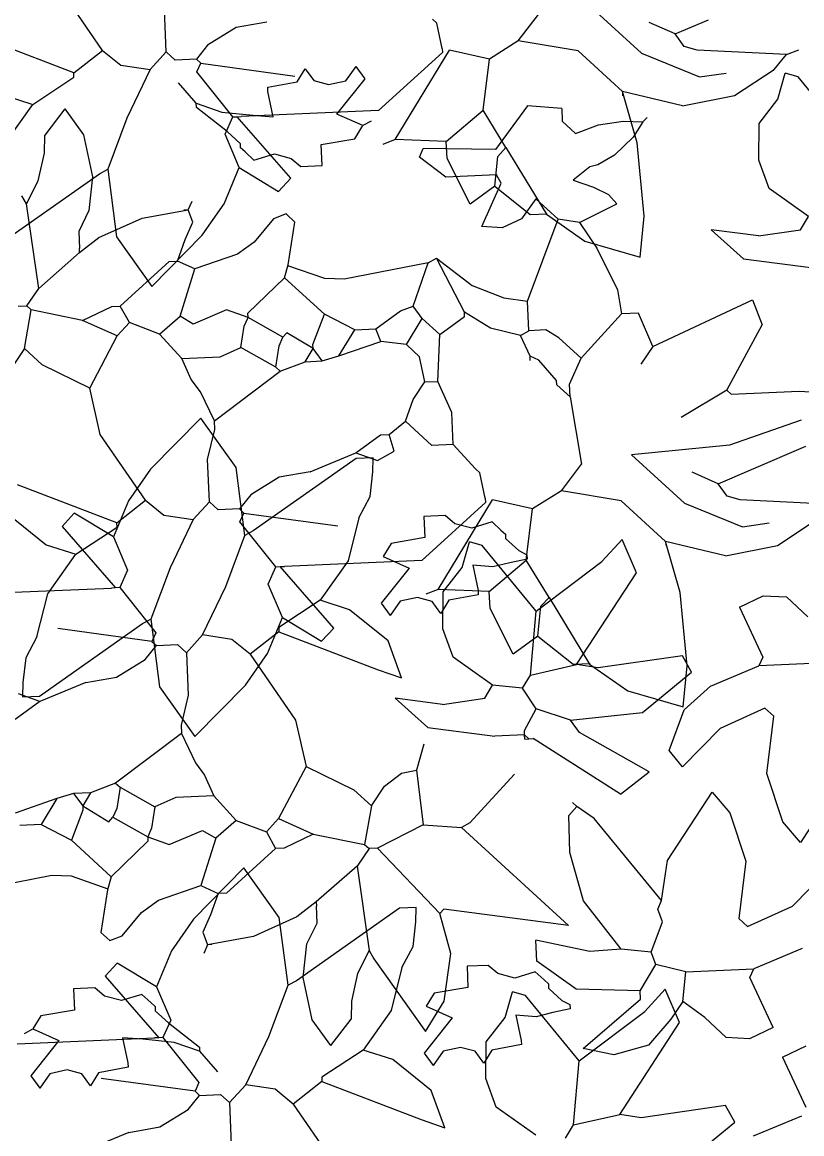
# Model space of a CAD drawing. Header units: centimetres. Extents: x 5667 to 17750, y 274 to 6203.
# Drawn here: x 13348.6 to 13407.2, y 1589.5 to 1673.1 of the extents above; entities that cross this region are included whole.
import ezdxf

# ---------------------------------------------------------------- set-up
doc = ezdxf.new("R2010")
doc.units = ezdxf.units.CM
doc.header["$MEASUREMENT"] = 0
doc.layers.get('0').update_dxf_attribs({"lineweight": 18})
doc.layers.add('G-ANNO-DIM', color=3, linetype='Continuous', lineweight=9)
doc.layers.add('G-HEDGE', color=104, linetype='Continuous', lineweight=9)
doc.styles.add('ARIAL', font='arial.ttf')
doc.dimstyles.new('TICK_36', dxfattribs={"dimtxt": 10, "dimasz": 3.6, "dimexe": 1.8, "dimexo": 1.2, "dimgap": 1.8, "dimtad": 0, "dimdec": 0, "dimzin": 0, "dimdsep": 46, "dimtxsty": 'ARIAL', "dimblk": 'OBLIQUE', "dimcen": 1.8, "dimdle": 1.8, "dimclrd": 256, "dimclrt": 256, "dimadec": 0, "dimazin": 0, "dimtfac": 1, "dimtdec": 0, "dimtmove": 1, "dimatfit": 3, "dimldrblk": 'OPEN90', "dimfxl": 1, "dimtolj": 1, "dimtzin": 0, "dimarcsym": 0})

# ---------------------------------------------------------------- blocks, each defined once
blk = doc.blocks.new('_Oblique')
at = {"color": 0, "linetype": 'ByBlock', "lineweight": -2}
blk.add_line((-0.5, -0.5), (0.5, 0.5), dxfattribs=at)
blk = doc.blocks.new('*D104')
at = {"layer": 'Defpoints', "color": 0, "transparency": 16777216}
for p in [(13297.182, 1746.602), (13297.735, 1492.602), (13616.14, 1492.602)]:
    blk.add_point(p, dxfattribs=at)
at = {"layer": 'G-ANNO-DIM', "lineweight": -2, "transparency": 16777216}
for p, q in [((13616.14, 1748.402), (13616.14, 1632.514)), ((13616.14, 1490.802), (13616.14, 1606.69))]:
    blk.add_line(p, q, dxfattribs=at)
at = {"layer": 'G-ANNO-DIM', "color": 0, "lineweight": -2, "transparency": 16777216}
for p, q in [((13298.382, 1746.602), (13617.94, 1746.602)), ((13298.935, 1492.602), (13617.94, 1492.602))]:
    blk.add_line(p, q, dxfattribs=at)
at = {"layer": 'G-ANNO-DIM', "lineweight": -2, "transparency": 16777216, "xscale": 3.6, "yscale": 3.6, "zscale": 3.6}
for p, rotation in [((13616.14, 1746.602), 90), ((13616.14, 1492.602), 270)]:
    blk.add_blockref('_Oblique', p, dxfattribs=dict(at, rotation=rotation))
at = {"layer": 'G-ANNO-DIM', "transparency": 16777216, "insert": (13616.14, 1619.602), "char_height": 10, "attachment_point": 5, "rotation": 90, "style": 'ARIAL'}
blk.add_mtext('\\A1;254', dxfattribs=at)
blk = doc.blocks.new('_Open90')
at = {"color": 0, "linetype": 'ByBlock', "lineweight": -2}
for p, q in [((-0.5, 0.5), (0, 0)), ((0, 0), (-1, 0)), ((0, 0), (-0.5, -0.5))]:
    blk.add_line(p, q, dxfattribs=at)

msp = doc.modelspace()

# ---------------------------------------------------------------- linework, layer by layer
at = {"layer": 'G-HEDGE'}
for p, q in [((13354.678, 1670.937), (13351.269, 1675.896)), ((13391.202, 1674.365), (13395.192, 1670.729)), ((13359.471, 1670.826), (13359.332, 1674.013)), ((13385.929, 1671.661), (13387.439, 1673.642)), ((13364.718, 1672.665), (13362.577, 1671.343)), ((13367.034, 1673.071), (13364.718, 1672.665)), ((13379.806, 1672.99), (13379.474, 1673.295)), ((13380.208, 1671.093), (13379.806, 1672.99)), ((13397.718, 1672.175), (13395.764, 1673.047)), ((13397.718, 1672.175), (13400.224, 1673.242)), ((13352.517, 1669.247), (13345.05, 1672.113)), ((13398.396, 1671.247), (13397.718, 1672.175)), ((13362.577, 1671.343), (13361.729, 1670.287)), ((13376.676, 1664.235), (13380.755, 1670.969)), ((13380.208, 1671.093), (13380.222, 1670.773)), ((13383.754, 1670.29), (13380.755, 1670.969)), ((13385.929, 1671.661), (13383.754, 1670.29)), ((13390.431, 1670.9), (13385.929, 1671.661)), ((13399.366, 1670.97), (13398.396, 1671.247)), ((13406.084, 1670.624), (13399.366, 1670.97)), ((13406.084, 1670.624), (13407.026, 1670.984)), ((13352.517, 1669.247), (13354.678, 1670.937)), ((13354.678, 1670.937), (13356.046, 1669.83)), ((13358.252, 1669.497), (13359.471, 1670.826)), ((13360.135, 1670.218), (13359.471, 1670.826)), ((13361.729, 1670.287), (13360.135, 1670.218)), ((13362.061, 1669.982), (13361.729, 1670.287)), ((13380.222, 1670.773), (13375.432, 1666.415)), ((13383.283, 1666.439), (13383.754, 1670.29)), ((13393.756, 1667.853), (13390.431, 1670.9)), ((13395.192, 1670.729), (13399.555, 1668.947)), ((13405.166, 1669.515), (13406.084, 1670.624)), ((13356.046, 1669.83), (13358.252, 1669.497)), ((13358.252, 1669.497), (13356.513, 1665.858)), ((13361.77, 1669.331), (13362.061, 1669.982)), ((13364.472, 1665.937), (13361.77, 1669.331)), ((13362.061, 1669.982), (13369.126, 1669.013)), ((13369.312, 1668.584), (13369.907, 1669.568)), ((13369.907, 1669.568), (13370.57, 1668.668)), ((13372.969, 1668.659), (13373.731, 1669.735)), ((13374.409, 1668.807), (13373.731, 1669.735)), ((13402.173, 1667.541), (13405.166, 1669.515)), ((13349.428, 1666.878), (13352.531, 1668.928)), ((13352.531, 1668.928), (13352.517, 1669.247)), ((13361.721, 1666.977), (13360.377, 1668.514)), ((13367.095, 1668.169), (13369.312, 1668.584)), ((13370.57, 1668.668), (13371.673, 1668.374)), ((13371.673, 1668.374), (13372.969, 1668.659)), ((13372.29, 1666.16), (13374.409, 1668.807)), ((13399.555, 1668.947), (13401.556, 1669.238)), ((13405.439, 1667.287), (13405.993, 1669.226)), ((13406.962, 1668.95), (13405.993, 1669.226)), ((13411.008, 1664.018), (13406.962, 1668.95)), ((13367.109, 1667.85), (13367.095, 1668.169)), ((13367.511, 1665.952), (13367.109, 1667.85)), ((13393.756, 1667.853), (13393.77, 1667.534)), ((13398.272, 1666.772), (13393.756, 1667.853)), ((13394.852, 1663.997), (13393.756, 1667.853)), ((13347.202, 1667.602), (13349.428, 1666.878)), ((13347.323, 1663.913), (13349.428, 1666.878)), ((13361.734, 1666.658), (13361.721, 1666.977)), ((13361.721, 1666.977), (13363.638, 1666.309)), ((13398.272, 1666.772), (13402.173, 1667.541)), ((13404.027, 1665.456), (13405.439, 1667.287)), ((13351.844, 1666.546), (13350.334, 1664.565)), ((13351.844, 1666.546), (13353.243, 1664.599)), ((13364.048, 1664.843), (13361.734, 1666.658)), ((13363.638, 1666.309), (13365.993, 1666.069)), ((13364.791, 1665.951), (13365.109, 1665.965)), ((13375.432, 1666.415), (13365.109, 1665.965)), ((13365.993, 1666.069), (13367.511, 1665.952)), ((13374.243, 1665.288), (13372.29, 1666.16)), ((13380.513, 1664.083), (13383.283, 1666.439)), ((13385.002, 1663.641), (13383.283, 1666.439)), ((13386.627, 1666.785), (13384.217, 1663.489)), ((13389.19, 1666.578), (13386.627, 1666.785)), ((13389.19, 1666.578), (13389.232, 1665.622)), ((13356.513, 1665.858), (13355.067, 1662.016)), ((13363.89, 1664.635), (13364.472, 1665.937)), ((13364.472, 1665.937), (13364.791, 1665.951)), ((13368.822, 1661.339), (13364.791, 1665.951)), ((13373.648, 1664.304), (13374.243, 1665.288)), ((13374.867, 1665.635), (13374.243, 1665.288)), ((13389.232, 1665.622), (13390.23, 1664.708)), ((13390.23, 1664.708), (13391.953, 1665.359)), ((13391.953, 1665.359), (13393.817, 1665.625)), ((13393.817, 1665.625), (13395.299, 1665.568)), ((13395.299, 1665.568), (13394.573, 1664.43)), ((13395.299, 1665.568), (13395.604, 1665.9)), ((13404.001, 1662.691), (13404.027, 1665.456)), ((13350.304, 1663.214), (13350.334, 1664.565)), ((13353.243, 1664.599), (13353.926, 1661.43)), ((13364.957, 1662.128), (13363.89, 1664.635)), ((13365.045, 1663.929), (13364.048, 1664.843)), ((13371.113, 1663.875), (13373.648, 1664.304)), ((13394.573, 1664.43), (13393.166, 1663.078)), ((13365.059, 1663.611), (13365.045, 1663.929)), ((13365.392, 1663.307), (13365.059, 1663.611)), ((13371.183, 1662.282), (13371.113, 1663.875)), ((13376.676, 1664.235), (13375.734, 1663.874)), ((13380.513, 1664.083), (13376.676, 1664.235)), ((13378.496, 1662.92), (13378.788, 1663.571)), ((13384.217, 1663.489), (13378.788, 1663.571)), ((13380.569, 1662.809), (13380.513, 1664.083)), ((13384.392, 1662.975), (13385.002, 1663.641)), ((13385.002, 1663.641), (13388.05, 1658.633)), ((13395.385, 1658.492), (13394.852, 1663.997)), ((13349.849, 1661.138), (13350.304, 1663.214)), ((13365.392, 1663.307), (13366.057, 1662.697)), ((13366.057, 1662.697), (13367.592, 1663.168)), ((13367.592, 1663.168), (13368.861, 1662.824)), ((13368.861, 1662.824), (13369.589, 1662.212)), ((13380.477, 1661.41), (13378.496, 1662.92)), ((13382.315, 1659.373), (13380.569, 1662.809)), ((13384.171, 1660.731), (13384.392, 1662.975)), ((13393.166, 1663.078), (13391.908, 1662.348)), ((13404.775, 1660.554), (13404.001, 1662.691)), ((13354.443, 1661.67), (13355.067, 1662.016)), ((13355.067, 1662.016), (13355.73, 1656.917)), ((13363.829, 1659.42), (13364.957, 1662.128)), ((13364.957, 1662.128), (13367.908, 1660.341)), ((13369.589, 1662.212), (13371.183, 1662.282)), ((13391.297, 1662.201), (13390.063, 1661.189)), ((13391.908, 1662.348), (13391.297, 1662.201)), ((13346.701, 1656.225), (13354.443, 1661.67)), ((13348.963, 1659.397), (13349.849, 1661.138)), ((13353.926, 1661.43), (13353.654, 1658.905)), ((13367.908, 1660.341), (13368.822, 1661.339)), ((13384.3, 1661.577), (13380.477, 1661.41)), ((13383.193, 1657.698), (13384.648, 1660.953)), ((13384.648, 1660.953), (13384.3, 1661.577)), ((13390.063, 1661.189), (13391.571, 1660.674)), ((13384.171, 1660.731), (13382.315, 1659.373)), ((13384.171, 1660.731), (13386.817, 1658.612)), ((13391.571, 1660.674), (13392.709, 1660.11)), ((13392.709, 1660.11), (13393.333, 1659.417)), ((13407.74, 1658.449), (13404.775, 1660.554)), ((13348.963, 1659.397), (13348.617, 1660.021)), ((13349.878, 1653.054), (13348.963, 1659.397)), ((13361.112, 1658.97), (13361.403, 1659.621)), ((13362.174, 1657.044), (13363.829, 1659.42)), ((13387.251, 1659.79), (13386.163, 1658.289)), ((13388.914, 1658.266), (13387.251, 1659.79)), ((13390.521, 1658.018), (13393.333, 1659.417)), ((13353.654, 1658.905), (13352.883, 1657.334)), ((13357.66, 1658.337), (13361.112, 1658.97)), ((13360.794, 1658.956), (13361.112, 1658.97)), ((13361.472, 1658.028), (13361.112, 1658.97)), ((13368.468, 1658.652), (13367.526, 1658.292)), ((13369.132, 1658.043), (13368.468, 1658.652)), ((13386.817, 1658.612), (13388.092, 1658.667)), ((13388.05, 1658.633), (13390.923, 1656.608)), ((13395.08, 1655.408), (13395.385, 1658.492)), ((13407.144, 1657.466), (13407.74, 1658.449)), ((13354.397, 1656.88), (13357.66, 1658.337)), ((13360.891, 1656.726), (13361.472, 1658.028)), ((13367.526, 1658.292), (13366.082, 1656.533)), ((13368.635, 1654.829), (13369.132, 1658.043)), ((13384.727, 1657.612), (13383.193, 1657.698)), ((13386.163, 1658.289), (13384.727, 1657.612)), ((13386.629, 1652.102), (13388.914, 1658.266)), ((13390.521, 1658.018), (13388.914, 1658.266)), ((13390.521, 1658.018), (13391.83, 1656.079)), ((13352.883, 1657.334), (13352.939, 1656.06)), ((13352.953, 1655.741), (13354.397, 1656.88)), ((13355.73, 1656.917), (13358.384, 1653.193)), ((13358.384, 1653.193), (13362.174, 1657.044)), ((13403.972, 1657.008), (13400.418, 1657.467)), ((13400.418, 1657.467), (13402.859, 1655.27)), ((13403.972, 1657.008), (13407.144, 1657.466)), ((13352.953, 1655.741), (13352.939, 1656.06)), ((13360.323, 1655.105), (13360.891, 1656.726)), ((13366.082, 1656.533), (13364.813, 1655.621)), ((13390.923, 1656.608), (13395.08, 1655.408)), ((13391.83, 1656.079), (13393.373, 1652.952)), ((13349.878, 1653.054), (13352.953, 1655.741)), ((13359.685, 1655.077), (13360.323, 1655.105)), ((13361.625, 1654.524), (13360.323, 1655.105)), ((13364.813, 1655.621), (13361.625, 1654.524)), ((13379.163, 1654.968), (13379.785, 1655.315)), ((13381.878, 1651.256), (13379.785, 1655.315)), ((13379.785, 1655.315), (13382.453, 1653.274)), ((13402.859, 1655.27), (13407.907, 1654.626)), ((13356.001, 1651.724), (13359.685, 1655.077)), ((13360.503, 1650.963), (13361.625, 1654.524)), ((13368.357, 1653.859), (13368.635, 1654.829)), ((13371.382, 1653.793), (13368.613, 1654.758)), ((13379.163, 1654.968), (13372.832, 1653.735)), ((13378.026, 1651.727), (13379.163, 1654.968)), ((13365.601, 1651.185), (13368.357, 1653.859)), ((13371.35, 1651.117), (13368.357, 1653.859)), ((13372.832, 1653.735), (13371.382, 1653.793)), ((13348.978, 1651.737), (13349.878, 1653.054)), ((13382.453, 1653.274), (13384.84, 1652.334)), ((13393.373, 1652.952), (13393.694, 1651.134)), ((13384.84, 1652.334), (13386.629, 1652.102)), ((13386.726, 1649.872), (13386.629, 1652.102)), ((13396.035, 1648.682), (13403.543, 1652.201)), ((13403.543, 1652.201), (13404.264, 1650.317)), ((13348.341, 1651.709), (13348.978, 1651.737)), ((13348.799, 1648.537), (13349.31, 1651.433)), ((13349.31, 1651.433), (13348.978, 1651.737)), ((13353.175, 1650.644), (13349.31, 1651.433)), ((13353.175, 1650.644), (13355.364, 1651.697)), ((13355.364, 1651.697), (13356.001, 1651.724)), ((13356.694, 1650.478), (13356.001, 1651.724)), ((13358.966, 1649.619), (13360.503, 1650.963)), ((13361.487, 1650.367), (13360.503, 1650.963)), ((13363.995, 1651.434), (13361.487, 1650.367)), ((13365.615, 1650.867), (13363.995, 1651.434)), ((13365.615, 1650.867), (13365.601, 1651.185)), ((13370.491, 1648.844), (13371.35, 1651.117)), ((13373.636, 1649.939), (13371.35, 1651.117)), ((13375.228, 1650.009), (13377.085, 1651.367)), ((13377.085, 1651.367), (13378.026, 1651.727)), ((13378.706, 1650.799), (13378.026, 1651.727)), ((13380.035, 1649.58), (13381.891, 1650.938)), ((13383.845, 1650.065), (13381.878, 1651.256)), ((13381.891, 1650.938), (13381.878, 1651.256)), ((13390.647, 1647.808), (13393.694, 1651.134)), ((13394.968, 1651.189), (13393.694, 1651.134)), ((13396.035, 1648.682), (13394.968, 1651.189)), ((13355.78, 1649.481), (13353.175, 1650.644)), ((13355.78, 1649.481), (13356.694, 1650.478)), ((13358.966, 1649.619), (13356.694, 1650.478)), ((13365.075, 1648.608), (13365.324, 1650.216)), ((13365.324, 1650.216), (13365.615, 1650.867)), ((13368.233, 1649.385), (13365.615, 1650.867)), ((13377.515, 1648.832), (13378.706, 1650.799)), ((13380.035, 1649.58), (13378.706, 1650.799)), ((13401.605, 1645.413), (13404.264, 1650.317)), ((13353.717, 1645.56), (13355.78, 1649.481)), ((13360.642, 1647.777), (13358.966, 1649.619)), ((13367.943, 1648.733), (13368.233, 1649.385)), ((13368.538, 1649.717), (13368.233, 1649.385)), ((13370.505, 1648.526), (13368.538, 1649.717)), ((13372.444, 1647.972), (13373.636, 1649.939)), ((13373.636, 1649.939), (13375.228, 1650.009)), ((13375.589, 1649.067), (13375.228, 1650.009)), ((13379.87, 1646.062), (13380.035, 1649.58)), ((13386.103, 1649.525), (13383.845, 1650.065)), ((13386.103, 1649.525), (13386.726, 1649.872)), ((13386.809, 1647.961), (13386.103, 1649.525)), ((13388.001, 1649.928), (13386.726, 1649.872)), ((13388.985, 1649.332), (13388.001, 1649.928)), ((13390.647, 1647.808), (13388.985, 1649.332)), ((13348.799, 1648.537), (13347.809, 1647.034)), ((13350.128, 1647.319), (13348.799, 1648.537)), ((13363.51, 1647.902), (13365.075, 1648.608)), ((13367.693, 1647.127), (13365.075, 1648.608)), ((13367.693, 1647.127), (13367.943, 1648.733)), ((13369.91, 1647.543), (13370.505, 1648.526)), ((13370.505, 1648.526), (13370.491, 1648.844)), ((13371.184, 1647.598), (13370.505, 1648.526)), ((13372.444, 1647.972), (13375.589, 1649.067)), ((13377.515, 1648.832), (13375.589, 1649.067)), ((13378.512, 1647.918), (13377.515, 1648.832)), ((13396.035, 1648.682), (13395.135, 1647.366)), ((13360.642, 1647.777), (13363.51, 1647.902)), ((13361.349, 1646.212), (13360.642, 1647.777)), ((13369.91, 1647.543), (13371.184, 1647.598)), ((13371.184, 1647.598), (13372.444, 1647.972)), ((13378.914, 1646.02), (13378.512, 1647.918)), ((13386.823, 1647.641), (13386.809, 1647.961)), ((13387.461, 1647.669), (13386.809, 1647.961)), ((13388.804, 1646.132), (13387.461, 1647.669)), ((13389.774, 1645.855), (13390.647, 1647.808)), ((13353.717, 1645.56), (13350.128, 1647.319)), ((13363.081, 1643.095), (13368.026, 1646.822)), ((13368.026, 1646.822), (13367.693, 1647.127)), ((13368.026, 1646.822), (13369.91, 1647.543)), ((13362.028, 1645.284), (13361.349, 1646.212)), ((13378.014, 1644.704), (13378.914, 1646.02)), ((13378.914, 1646.02), (13379.87, 1646.062)), ((13380.935, 1643.718), (13379.87, 1646.062)), ((13388.818, 1645.813), (13388.804, 1646.132)), ((13354.506, 1642.083), (13353.717, 1645.56)), ((13363.081, 1643.095), (13362.028, 1645.284)), ((13389.816, 1644.899), (13388.818, 1645.813)), ((13389.816, 1644.899), (13389.774, 1645.855)), ((13401.605, 1645.413), (13398.183, 1643.348)), ((13401.605, 1645.413), (13401.937, 1645.108)), ((13401.937, 1645.108), (13407.034, 1645.331)), ((13407.034, 1645.331), (13409.916, 1645.137)), ((13377.446, 1643.083), (13378.014, 1644.704)), ((13389.816, 1644.899), (13390.676, 1639.829)), ((13381.034, 1641.324), (13380.935, 1643.718)), ((13362.068, 1643.305), (13358.278, 1639.454)), ((13364.722, 1639.581), (13362.068, 1643.305)), ((13363.108, 1642.458), (13363.081, 1643.095)), ((13376.213, 1642.072), (13377.446, 1643.083)), ((13379.441, 1641.255), (13377.446, 1643.083)), ((13407.183, 1643.149), (13401.81, 1641.282)), ((13357.915, 1637.124), (13354.506, 1642.083)), ((13362.569, 1640.2), (13363.108, 1642.458)), ((13373.72, 1640.686), (13375.576, 1642.044)), ((13375.576, 1642.044), (13376.213, 1642.072)), ((13376.587, 1640.811), (13376.213, 1642.072)), ((13381.034, 1641.324), (13379.441, 1641.255)), ((13382.711, 1639.482), (13381.034, 1641.324)), ((13401.81, 1641.282), (13394.439, 1640.552)), ((13403.461, 1639.429), (13407.534, 1641.203)), ((13362.708, 1637.013), (13362.569, 1640.2)), ((13373.751, 1640.273), (13366.009, 1634.828)), ((13370.271, 1639.259), (13373.72, 1640.686)), ((13373.72, 1640.686), (13375.341, 1640.118)), ((13375.026, 1640.328), (13373.751, 1640.273)), ((13374.997, 1639.261), (13375.026, 1640.328)), ((13375.341, 1640.118), (13376.587, 1640.811)), ((13394.439, 1640.552), (13398.429, 1636.917)), ((13358.278, 1639.454), (13356.623, 1637.078)), ((13365.385, 1634.482), (13364.722, 1639.581)), ((13370.271, 1639.259), (13367.955, 1638.852)), ((13374.785, 1637.409), (13374.997, 1639.261)), ((13383.043, 1639.178), (13382.711, 1639.482)), ((13389.166, 1637.848), (13390.676, 1639.829)), ((13400.955, 1638.362), (13399.001, 1639.235)), ((13400.955, 1638.362), (13403.461, 1639.429)), ((13367.955, 1638.852), (13365.814, 1637.53)), ((13383.445, 1637.28), (13383.043, 1639.178)), ((13355.754, 1635.434), (13348.287, 1638.3)), ((13389.166, 1637.848), (13386.991, 1636.477)), ((13393.668, 1637.087), (13389.166, 1637.848)), ((13401.633, 1637.434), (13400.955, 1638.362)), ((13356.623, 1637.078), (13355.495, 1634.37)), ((13355.754, 1635.434), (13357.915, 1637.124)), ((13357.915, 1637.124), (13359.283, 1636.017)), ((13361.489, 1635.684), (13362.708, 1637.013)), ((13363.372, 1636.405), (13362.708, 1637.013)), ((13365.814, 1637.53), (13364.966, 1636.474)), ((13373.946, 1635.813), (13374.785, 1637.409)), ((13383.458, 1636.961), (13378.669, 1632.602)), ((13379.913, 1630.422), (13383.992, 1637.156)), ((13383.445, 1637.28), (13383.458, 1636.961)), ((13386.991, 1636.477), (13383.992, 1637.156)), ((13396.993, 1634.04), (13393.668, 1637.087)), ((13398.429, 1636.917), (13402.792, 1635.134)), ((13402.603, 1637.157), (13401.633, 1637.434)), ((13409.321, 1636.812), (13402.603, 1637.157)), ((13347.552, 1636.12), (13350.439, 1633.789)), ((13352.544, 1636.157), (13351.63, 1635.159)), ((13355.495, 1634.37), (13352.544, 1636.157)), ((13359.283, 1636.017), (13361.489, 1635.684)), ((13364.966, 1636.474), (13363.372, 1636.405)), ((13365.298, 1636.169), (13364.966, 1636.474)), ((13365.007, 1635.518), (13365.298, 1636.169)), ((13365.298, 1636.169), (13372.363, 1635.2)), ((13380.429, 1635.981), (13378.836, 1635.911)), ((13378.836, 1635.911), (13378.905, 1634.318)), ((13381.157, 1635.369), (13380.429, 1635.981)), ((13386.52, 1632.626), (13386.991, 1636.477)), ((13351.63, 1635.159), (13355.661, 1630.547)), ((13352.665, 1633.065), (13355.767, 1635.115)), ((13355.767, 1635.115), (13355.754, 1635.434)), ((13361.489, 1635.684), (13359.75, 1632.045)), ((13367.709, 1632.124), (13365.007, 1635.518)), ((13373.946, 1635.813), (13373.129, 1632.585)), ((13382.426, 1635.024), (13381.157, 1635.369)), ((13383.962, 1635.496), (13382.426, 1635.024)), ((13384.626, 1634.886), (13383.962, 1635.496)), ((13402.792, 1635.134), (13404.793, 1635.425)), ((13405.41, 1633.728), (13408.403, 1635.702)), ((13355.495, 1634.37), (13356.562, 1631.863)), ((13363.939, 1630.64), (13365.385, 1634.482)), ((13366.009, 1634.828), (13365.385, 1634.482)), ((13378.905, 1634.318), (13376.371, 1633.888)), ((13384.626, 1634.886), (13384.959, 1634.582)), ((13384.959, 1634.582), (13384.973, 1634.263)), ((13384.973, 1634.263), (13385.971, 1633.349)), ((13350.439, 1633.789), (13352.665, 1633.065)), ((13376.371, 1633.888), (13375.775, 1632.905)), ((13381.698, 1632.064), (13382.252, 1634.003)), ((13383.221, 1633.727), (13382.252, 1634.003)), ((13387.267, 1628.795), (13383.221, 1633.727)), ((13392.212, 1632.522), (13393.735, 1634.185)), ((13394.802, 1631.678), (13393.735, 1634.185)), ((13396.993, 1634.04), (13397.007, 1633.721)), ((13401.509, 1632.959), (13396.993, 1634.04)), ((13398.089, 1630.184), (13396.993, 1634.04)), ((13401.509, 1632.959), (13405.41, 1633.728)), ((13350.56, 1630.1), (13352.665, 1633.065)), ((13378.669, 1632.602), (13368.346, 1632.152)), ((13373.129, 1632.585), (13371.024, 1629.62)), ((13375.775, 1632.905), (13377.728, 1632.032)), ((13383.75, 1630.27), (13386.52, 1632.626)), ((13386.586, 1632.711), (13385.29, 1632.428)), ((13385.971, 1633.349), (13386.572, 1633.03)), ((13388.239, 1629.828), (13386.52, 1632.626)), ((13386.572, 1633.03), (13386.586, 1632.711)), ((13356.562, 1631.863), (13355.98, 1630.561)), ((13359.75, 1632.045), (13358.304, 1628.203)), ((13367.127, 1630.823), (13367.709, 1632.124)), ((13367.709, 1632.124), (13368.028, 1632.138)), ((13368.028, 1632.138), (13368.346, 1632.152)), ((13372.059, 1627.526), (13368.028, 1632.138)), ((13377.728, 1632.032), (13375.61, 1629.386)), ((13380.286, 1630.233), (13381.698, 1632.064)), ((13382.508, 1632.241), (13382.909, 1630.343)), ((13384.025, 1632.123), (13382.508, 1632.241)), ((13385.29, 1632.428), (13384.025, 1632.123)), ((13387.267, 1628.795), (13392.212, 1632.522)), ((13390.315, 1624.779), (13394.802, 1631.678)), ((13345.02, 1630.083), (13355.343, 1630.533)), ((13349.743, 1626.872), (13350.56, 1630.1)), ((13355.661, 1630.547), (13355.343, 1630.533)), ((13355.98, 1630.561), (13355.661, 1630.547)), ((13355.98, 1630.561), (13358.682, 1627.167)), ((13362.2, 1627.001), (13363.939, 1630.64)), ((13368.194, 1628.315), (13367.127, 1630.823)), ((13379.913, 1630.422), (13378.971, 1630.061)), ((13383.75, 1630.27), (13379.913, 1630.422)), ((13380.26, 1627.468), (13380.286, 1630.233)), ((13382.909, 1630.343), (13382.923, 1630.024)), ((13383.806, 1628.996), (13383.75, 1630.27)), ((13398.622, 1624.679), (13398.089, 1630.184)), ((13371.024, 1629.62), (13367.921, 1627.57)), ((13373.25, 1628.896), (13371.024, 1629.62)), ((13375.61, 1629.386), (13376.288, 1628.458)), ((13377.049, 1629.534), (13376.288, 1628.458)), ((13378.345, 1629.819), (13377.049, 1629.534)), ((13379.449, 1629.524), (13378.345, 1629.819)), ((13380.111, 1628.625), (13379.449, 1629.524)), ((13380.707, 1629.608), (13380.111, 1628.625)), ((13382.923, 1630.024), (13380.707, 1629.608)), ((13387.629, 1629.162), (13388.239, 1629.828)), ((13388.239, 1629.828), (13391.287, 1624.82)), ((13402.545, 1629.088), (13404.331, 1629.936)), ((13404.331, 1629.936), (13406.093, 1629.86)), ((13406.093, 1629.86), (13407.685, 1628.355)), ((13376.137, 1626.565), (13373.25, 1628.896)), ((13385.552, 1625.56), (13383.806, 1628.996)), ((13386.839, 1623.988), (13387.267, 1628.795)), ((13387.408, 1626.919), (13387.629, 1629.162)), ((13402.545, 1629.088), (13404.305, 1625.334)), ((13349.938, 1622.413), (13357.68, 1627.857)), ((13357.68, 1627.857), (13358.304, 1628.203)), ((13358.304, 1628.203), (13358.967, 1623.104)), ((13367.066, 1625.607), (13368.194, 1628.315)), ((13367.921, 1627.57), (13367.935, 1627.251)), ((13368.194, 1628.315), (13371.145, 1626.528)), ((13371.145, 1626.528), (13372.059, 1627.526)), ((13349.743, 1626.872), (13348.904, 1625.276)), ((13358.391, 1626.516), (13351.325, 1627.485)), ((13358.682, 1627.167), (13358.391, 1626.516)), ((13362.2, 1627.001), (13360.981, 1625.672)), ((13364.406, 1626.668), (13362.2, 1627.001)), ((13367.935, 1627.251), (13365.774, 1625.561)), ((13367.935, 1627.251), (13375.402, 1624.385)), ((13381.034, 1625.332), (13380.26, 1627.468)), ((13387.408, 1626.919), (13385.552, 1625.56)), ((13387.408, 1626.919), (13390.054, 1624.799)), ((13357.875, 1625.155), (13358.723, 1626.211)), ((13358.391, 1626.516), (13358.723, 1626.211)), ((13358.723, 1626.211), (13360.317, 1626.28)), ((13360.317, 1626.28), (13360.981, 1625.672)), ((13365.774, 1625.561), (13364.406, 1626.668)), ((13377.158, 1623.77), (13376.137, 1626.565)), ((13348.904, 1625.276), (13348.692, 1623.424)), ((13355.734, 1623.833), (13357.875, 1625.155)), ((13360.981, 1625.672), (13361.12, 1622.485)), ((13365.411, 1623.231), (13367.066, 1625.607)), ((13365.774, 1625.561), (13369.183, 1620.602)), ((13383.999, 1623.227), (13381.034, 1625.332)), ((13398.267, 1625.444), (13391.922, 1624.53)), ((13398.959, 1624.198), (13398.267, 1625.444)), ((13404.305, 1625.334), (13404.015, 1624.684)), ((13375.402, 1624.385), (13377.158, 1623.77)), ((13386.839, 1623.988), (13390.315, 1624.779)), ((13390.054, 1624.799), (13391.329, 1624.854)), ((13391.922, 1624.53), (13390.315, 1624.779)), ((13391.287, 1624.82), (13394.16, 1622.796)), ((13395.261, 1621.164), (13398.959, 1624.198)), ((13398.317, 1621.595), (13398.622, 1624.679)), ((13400.375, 1623.161), (13404.015, 1624.684)), ((13409.112, 1624.906), (13404.015, 1624.684)), ((13348.692, 1623.424), (13348.663, 1622.357)), ((13353.418, 1623.427), (13349.969, 1621.999)), ((13353.418, 1623.427), (13355.734, 1623.833)), ((13386.243, 1623.005), (13386.839, 1623.988)), ((13349.969, 1621.999), (13348.348, 1622.567)), ((13358.967, 1623.104), (13361.621, 1619.381)), ((13361.621, 1619.381), (13365.411, 1623.231)), ((13383.403, 1622.243), (13383.999, 1623.227)), ((13386.243, 1623.005), (13383.999, 1623.227)), ((13387.268, 1621.454), (13386.243, 1623.005)), ((13394.16, 1622.796), (13398.317, 1621.595)), ((13398.4, 1621.385), (13400.375, 1623.161)), ((13349.969, 1621.999), (13348.113, 1620.641)), ((13348.663, 1622.357), (13349.938, 1622.413)), ((13361.12, 1622.485), (13360.58, 1620.227)), ((13380.231, 1621.785), (13376.677, 1622.244)), ((13376.677, 1622.244), (13379.118, 1620.047)), ((13380.231, 1621.785), (13383.403, 1622.243)), ((13386.382, 1619.819), (13387.268, 1621.454)), ((13389.859, 1620.609), (13387.268, 1621.454)), ((13389.859, 1620.609), (13395.261, 1621.164)), ((13397.269, 1618.324), (13398.4, 1621.385)), ((13404.472, 1621.511), (13401.101, 1619.967)), ((13404.472, 1621.511), (13405.137, 1620.902)), ((13404.619, 1616.589), (13405.137, 1620.902)), ((13360.58, 1620.227), (13360.608, 1619.59)), ((13369.183, 1620.602), (13369.972, 1617.125)), ((13379.118, 1620.047), (13384.166, 1619.403)), ((13390.537, 1619.681), (13389.859, 1620.609)), ((13360.608, 1619.59), (13355.663, 1615.863)), ((13360.608, 1619.59), (13361.661, 1617.402)), ((13386.396, 1619.501), (13384.166, 1619.403)), ((13386.396, 1619.501), (13386.382, 1619.819)), ((13386.41, 1619.181), (13386.396, 1619.501)), ((13386.728, 1619.195), (13386.396, 1619.501)), ((13386.41, 1619.181), (13386.728, 1619.195)), ((13386.728, 1619.195), (13387.047, 1619.209)), ((13393.613, 1615.027), (13387.047, 1619.209)), ((13395.774, 1616.717), (13390.537, 1619.681)), ((13401.101, 1619.967), (13398.28, 1617.092)), ((13378.838, 1618.789), (13378.284, 1616.85)), ((13398.28, 1617.092), (13397.269, 1618.324)), ((13361.661, 1617.402), (13362.34, 1616.473)), ((13369.972, 1617.125), (13367.909, 1613.205)), ((13369.972, 1617.125), (13373.561, 1615.366)), ((13377.157, 1616.628), (13378.284, 1616.85)), ((13378.284, 1616.85), (13378.783, 1612.721)), ((13393.613, 1615.027), (13395.774, 1616.717)), ((13355.663, 1615.863), (13353.779, 1615.143)), ((13355.663, 1615.863), (13355.996, 1615.558)), ((13362.34, 1616.473), (13363.047, 1614.908)), ((13375.88, 1615.651), (13377.157, 1616.628)), ((13385.64, 1616.532), (13382.288, 1612.874)), ((13405.803, 1612.95), (13404.619, 1616.589)), ((13410.485, 1616.537), (13407.147, 1611.413)), ((13352.505, 1615.087), (13351.245, 1614.713)), ((13353.779, 1615.143), (13352.505, 1615.087)), ((13352.505, 1615.087), (13353.184, 1614.159)), ((13353.779, 1615.143), (13353.184, 1614.159)), ((13355.996, 1615.558), (13355.746, 1613.952)), ((13355.996, 1615.558), (13358.614, 1614.077)), ((13373.561, 1615.366), (13374.89, 1614.148)), ((13374.89, 1614.148), (13375.88, 1615.651)), ((13397.153, 1610.058), (13400.492, 1615.182)), ((13400.492, 1615.182), (13401.836, 1613.645)), ((13351.245, 1614.713), (13348.1, 1613.618)), ((13351.245, 1614.713), (13350.053, 1612.746)), ((13353.184, 1614.159), (13353.198, 1613.841)), ((13353.184, 1614.159), (13355.151, 1612.968)), ((13360.179, 1614.783), (13358.614, 1614.077)), ((13363.047, 1614.908), (13360.179, 1614.783)), ((13363.047, 1614.908), (13364.723, 1613.066)), ((13390.324, 1614.101), (13389.992, 1614.405)), ((13353.198, 1613.841), (13352.339, 1611.568)), ((13355.746, 1613.952), (13355.456, 1613.3)), ((13358.614, 1614.077), (13358.365, 1612.47)), ((13374.89, 1614.148), (13374.379, 1611.253)), ((13389.715, 1613.435), (13390.324, 1614.101)), ((13389.798, 1610.659), (13389.715, 1613.435)), ((13391.64, 1613.201), (13390.324, 1614.101)), ((13401.836, 1613.645), (13403.019, 1610.007)), ((13350.053, 1612.746), (13348.46, 1612.677)), ((13350.053, 1612.746), (13352.339, 1611.568)), ((13355.151, 1612.968), (13355.456, 1613.3)), ((13355.456, 1613.3), (13358.074, 1611.818)), ((13364.723, 1613.066), (13363.185, 1611.722)), ((13364.723, 1613.066), (13366.995, 1612.207)), ((13367.909, 1613.205), (13366.995, 1612.207)), ((13367.909, 1613.205), (13370.514, 1612.042)), ((13378.783, 1612.721), (13375.348, 1610.976)), ((13378.783, 1612.721), (13381.664, 1612.528)), ((13382.288, 1612.874), (13381.664, 1612.528)), ((13381.664, 1612.528), (13389.691, 1605.171)), ((13396.697, 1607.036), (13391.64, 1613.201)), ((13407.146, 1611.414), (13405.803, 1612.95)), ((13358.365, 1612.47), (13358.074, 1611.818)), ((13358.074, 1611.818), (13358.088, 1611.5)), ((13358.074, 1611.818), (13359.694, 1611.251)), ((13359.694, 1611.251), (13362.202, 1612.318)), ((13363.185, 1611.722), (13362.064, 1608.162)), ((13362.202, 1612.318), (13363.185, 1611.722)), ((13366.995, 1612.207), (13367.688, 1610.961)), ((13370.514, 1612.042), (13368.325, 1610.989)), ((13370.514, 1612.042), (13374.379, 1611.253)), ((13352.339, 1611.568), (13355.332, 1608.826)), ((13358.088, 1611.5), (13355.332, 1608.826)), ((13367.688, 1610.961), (13364.004, 1607.608)), ((13368.325, 1610.989), (13367.688, 1610.961)), ((13374.711, 1610.948), (13373.811, 1609.631)), ((13374.379, 1611.253), (13374.711, 1610.948)), ((13375.348, 1610.976), (13374.711, 1610.948)), ((13375.348, 1610.976), (13380.031, 1606.072)), ((13390.836, 1607.019), (13389.798, 1610.659)), ((13396.697, 1607.037), (13397.153, 1610.058)), ((13403.019, 1610.007), (13402.501, 1605.693)), ((13365.305, 1609.492), (13361.515, 1605.641)), ((13367.959, 1605.768), (13365.305, 1609.492)), ((13373.811, 1609.631), (13370.736, 1606.944)), ((13373.811, 1609.631), (13374.726, 1603.288)), ((13406.538, 1606.628), (13409.359, 1609.504)), ((13344.526, 1607.717), (13350.857, 1608.95)), ((13350.857, 1608.95), (13352.307, 1608.892)), ((13352.307, 1608.892), (13355.076, 1607.927)), ((13355.332, 1608.826), (13355.054, 1607.856)), ((13355.054, 1607.856), (13354.557, 1604.642)), ((13358.876, 1607.064), (13362.064, 1608.162)), ((13362.064, 1608.162), (13363.366, 1607.581)), ((13363.366, 1607.581), (13362.798, 1605.959)), ((13364.004, 1607.608), (13363.366, 1607.581)), ((13357.607, 1606.152), (13358.876, 1607.064)), ((13370.736, 1606.944), (13369.292, 1605.805)), ((13370.736, 1606.944), (13370.75, 1606.625)), ((13393.664, 1603.393), (13390.836, 1607.019)), ((13396.406, 1606.385), (13396.697, 1607.036)), ((13356.163, 1604.394), (13357.607, 1606.152)), ((13362.798, 1605.959), (13362.217, 1604.658)), ((13369.292, 1605.805), (13366.029, 1604.349)), ((13376.988, 1606.46), (13369.246, 1601.016)), ((13370.805, 1605.351), (13370.75, 1606.625)), ((13378.263, 1606.515), (13376.988, 1606.46)), ((13378.234, 1605.449), (13378.263, 1606.515)), ((13380.336, 1606.405), (13380.031, 1606.072)), ((13380.863, 1603.053), (13380.031, 1606.072)), ((13389.691, 1605.171), (13380.336, 1606.405)), ((13396.766, 1605.443), (13396.406, 1606.385)), ((13403.167, 1605.084), (13406.538, 1606.628)), ((13361.515, 1605.641), (13359.86, 1603.265)), ((13368.622, 1600.67), (13367.959, 1605.768)), ((13370.035, 1603.781), (13370.805, 1605.351)), ((13378.022, 1603.597), (13378.234, 1605.449)), ((13395.908, 1603.172), (13396.766, 1605.443)), ((13403.167, 1605.084), (13402.501, 1605.693)), ((13354.557, 1604.642), (13355.221, 1604.033)), ((13355.221, 1604.033), (13356.163, 1604.394)), ((13362.217, 1604.658), (13362.577, 1603.716)), ((13366.029, 1604.349), (13362.577, 1603.716)), ((13362.577, 1603.716), (13362.286, 1603.064)), ((13362.895, 1603.73), (13362.577, 1603.716)), ((13369.763, 1601.255), (13370.035, 1603.781)), ((13377.183, 1602), (13378.022, 1603.597)), ((13387.319, 1602.478), (13387.25, 1604.071)), ((13391.296, 1603.2), (13387.25, 1604.071)), ((13393.664, 1603.392), (13391.296, 1603.2)), ((13395.908, 1603.172), (13393.664, 1603.393)), ((13407.263, 1603.435), (13403.624, 1601.912)), ((13359.86, 1603.265), (13358.732, 1600.557)), ((13374.726, 1603.288), (13373.84, 1601.547)), ((13374.726, 1603.288), (13375.072, 1602.664)), ((13375.072, 1602.664), (13378.957, 1597.198)), ((13380.364, 1599.489), (13380.863, 1603.053)), ((13390.284, 1600.372), (13387.319, 1602.478)), ((13396.269, 1602.23), (13395.908, 1603.172)), ((13355.781, 1602.344), (13354.867, 1601.346)), ((13358.732, 1600.557), (13355.781, 1602.344)), ((13377.183, 1602), (13376.366, 1598.772)), ((13383.666, 1602.168), (13382.073, 1602.098)), ((13382.073, 1602.098), (13382.142, 1600.505)), ((13384.394, 1601.556), (13383.666, 1602.168)), ((13387.199, 1601.683), (13385.663, 1601.211)), ((13387.863, 1601.073), (13387.199, 1601.683)), ((13395.077, 1600.262), (13396.269, 1602.23)), ((13398.526, 1601.689), (13396.269, 1602.23)), ((13398.305, 1599.445), (13398.526, 1601.689)), ((13398.526, 1601.689), (13403.624, 1601.912)), ((13403.333, 1601.261), (13403.624, 1601.912)), ((13354.867, 1601.346), (13358.898, 1596.734)), ((13369.246, 1601.016), (13368.622, 1600.67)), ((13370.446, 1598.086), (13369.763, 1601.255)), ((13373.84, 1601.547), (13373.385, 1599.471)), ((13385.663, 1601.211), (13384.394, 1601.556)), ((13387.863, 1601.073), (13388.196, 1600.769)), ((13405.093, 1597.507), (13403.333, 1601.261)), ((13354.1, 1600.473), (13352.506, 1600.404)), ((13352.506, 1600.404), (13352.576, 1598.81)), ((13354.828, 1599.861), (13354.1, 1600.473)), ((13357.632, 1599.988), (13356.097, 1599.517)), ((13358.297, 1599.379), (13357.632, 1599.988)), ((13358.732, 1600.557), (13359.799, 1598.05)), ((13367.176, 1596.828), (13368.622, 1600.67)), ((13379.608, 1600.076), (13379.012, 1599.092)), ((13382.142, 1600.505), (13379.608, 1600.076)), ((13384.935, 1598.251), (13385.489, 1600.19)), ((13386.458, 1599.914), (13385.489, 1600.19)), ((13388.196, 1600.769), (13388.21, 1600.451)), ((13388.21, 1600.451), (13389.208, 1599.536)), ((13395.077, 1600.262), (13390.284, 1600.372)), ((13395.105, 1599.625), (13395.077, 1600.262)), ((13395.449, 1598.71), (13396.972, 1600.372)), ((13398.039, 1597.865), (13396.972, 1600.372)), ((13356.097, 1599.517), (13354.828, 1599.861)), ((13358.297, 1599.379), (13358.63, 1599.074)), ((13373.385, 1599.471), (13373.355, 1598.12)), ((13378.957, 1597.198), (13380.364, 1599.489)), ((13390.504, 1594.982), (13386.458, 1599.914)), ((13389.208, 1599.536), (13389.809, 1599.217)), ((13389.809, 1599.217), (13389.823, 1598.898)), ((13390.798, 1595.926), (13395.105, 1599.625)), ((13398.305, 1599.445), (13397.405, 1598.13)), ((13399.953, 1598.241), (13398.305, 1599.445)), ((13350.041, 1598.381), (13349.446, 1597.397)), ((13352.576, 1598.81), (13350.041, 1598.381)), ((13358.63, 1599.074), (13358.644, 1598.756)), ((13358.644, 1598.756), (13359.641, 1597.842)), ((13376.366, 1598.772), (13374.261, 1595.807)), ((13379.012, 1599.092), (13380.965, 1598.219)), ((13385.744, 1598.428), (13386.146, 1596.53)), ((13387.262, 1598.31), (13385.744, 1598.428)), ((13388.527, 1598.615), (13387.262, 1598.31)), ((13389.823, 1598.898), (13388.527, 1598.615)), ((13390.504, 1594.982), (13395.449, 1598.71)), ((13359.799, 1598.05), (13359.217, 1596.748)), ((13359.641, 1597.842), (13361.954, 1596.027)), ((13371.845, 1596.139), (13370.446, 1598.086)), ((13371.845, 1596.139), (13373.355, 1598.12)), ((13380.965, 1598.219), (13378.847, 1595.573)), ((13383.523, 1596.42), (13384.935, 1598.251)), ((13393.552, 1590.966), (13398.039, 1597.865)), ((13397.405, 1598.13), (13395.706, 1596.174)), ((13401.545, 1596.736), (13399.953, 1598.241)), ((13405.093, 1597.507), (13403.308, 1596.659)), ((13348.257, 1596.27), (13358.58, 1596.72)), ((13348.822, 1597.05), (13349.446, 1597.397)), ((13349.446, 1597.397), (13351.399, 1596.525)), ((13356.178, 1596.733), (13356.58, 1594.835)), ((13357.696, 1596.616), (13356.178, 1596.733)), ((13360.051, 1596.376), (13357.696, 1596.616)), ((13358.898, 1596.734), (13358.58, 1596.72)), ((13359.217, 1596.748), (13358.898, 1596.734)), ((13359.217, 1596.748), (13361.919, 1593.354)), ((13365.437, 1593.189), (13367.176, 1596.828)), ((13403.308, 1596.659), (13401.545, 1596.736)), ((13351.399, 1596.525), (13349.28, 1593.878)), ((13361.968, 1595.708), (13360.051, 1596.376)), ((13361.954, 1596.027), (13361.968, 1595.708)), ((13374.261, 1595.807), (13371.158, 1593.757)), ((13376.487, 1595.084), (13374.261, 1595.807)), ((13381.582, 1596.006), (13380.286, 1595.721)), ((13382.686, 1595.711), (13381.582, 1596.006)), ((13383.944, 1595.795), (13383.348, 1594.812)), ((13383.497, 1593.655), (13383.523, 1596.42)), ((13386.16, 1596.211), (13383.944, 1595.795)), ((13386.146, 1596.53), (13386.16, 1596.211)), ((13393.1, 1595.446), (13390.798, 1595.926)), ((13395.706, 1596.174), (13393.1, 1595.446)), ((13405.782, 1595.276), (13407.568, 1596.123)), ((13361.968, 1595.708), (13363.312, 1594.171)), ((13379.374, 1592.752), (13376.487, 1595.084)), ((13378.847, 1595.573), (13379.525, 1594.645)), ((13380.286, 1595.721), (13379.525, 1594.645)), ((13383.348, 1594.812), (13382.686, 1595.711)), ((13390.076, 1590.175), (13390.504, 1594.982)), ((13405.782, 1595.276), (13407.542, 1591.522)), ((13352.016, 1594.312), (13350.72, 1594.026)), ((13353.119, 1594.017), (13352.016, 1594.312)), ((13356.593, 1594.516), (13354.377, 1594.101)), ((13356.58, 1594.835), (13356.593, 1594.516)), ((13349.28, 1593.878), (13349.958, 1592.95)), ((13350.72, 1594.026), (13349.958, 1592.95)), ((13353.782, 1593.117), (13353.119, 1594.017)), ((13354.377, 1594.101), (13353.782, 1593.117)), ((13361.628, 1592.704), (13354.562, 1593.672)), ((13361.919, 1593.354), (13361.628, 1592.704)), ((13371.172, 1593.439), (13369.011, 1591.748)), ((13371.158, 1593.757), (13371.172, 1593.439)), ((13371.172, 1593.439), (13378.639, 1590.572)), ((13384.271, 1591.519), (13383.497, 1593.655)), ((13361.628, 1592.704), (13361.96, 1592.398)), ((13361.96, 1592.398), (13363.554, 1592.468)), ((13363.554, 1592.468), (13364.218, 1591.859)), ((13365.437, 1593.189), (13364.218, 1591.859)), ((13367.643, 1592.855), (13365.437, 1593.189)), ((13369.011, 1591.748), (13367.643, 1592.855)), ((13380.395, 1589.957), (13379.374, 1592.752)), ((13361.112, 1591.342), (13361.96, 1592.398)), ((13364.218, 1591.859), (13364.357, 1588.672)), ((13369.011, 1591.748), (13372.42, 1586.79)), ((13401.504, 1591.631), (13395.159, 1590.717)), ((13402.196, 1590.385), (13401.504, 1591.631)), ((13358.971, 1590.02), (13361.112, 1591.342)), ((13387.236, 1589.414), (13384.271, 1591.519)), ((13390.076, 1590.175), (13393.552, 1590.966)), ((13395.159, 1590.717), (13393.552, 1590.966)), ((13403.612, 1589.348), (13407.251, 1590.871)), ((13356.655, 1589.614), (13358.971, 1590.02)), ((13378.639, 1590.572), (13380.395, 1589.957)), ((13389.48, 1589.192), (13390.076, 1590.175)), ((13398.498, 1587.351), (13402.196, 1590.385)), ((13356.655, 1589.614), (13353.206, 1588.186))]:
    msp.add_line(p, q, dxfattribs=at)
for centre in [(13375.432, 1666.415), (13378.669, 1632.602)]:
    msp.add_arc(centre, 0.0000399, 272.84952, 312.6525, dxfattribs=at)

# ---------------------------------------------------------------- dimensions: what is measured, and where the dimension line sits
at = {"layer": 'G-ANNO-DIM'}
dim = msp.add_linear_dim(base=(13616.14, 1492.602), p1=(13297.182, 1746.602), p2=(13297.735, 1492.602), angle=90, dimstyle='TICK_36', dxfattribs=at)
dim.commit()
dim.dimension.update_dxf_attribs({"geometry": '*D104', "text_midpoint": (13616.14, 1619.602)})

doc.saveas('drawing.dxf')
